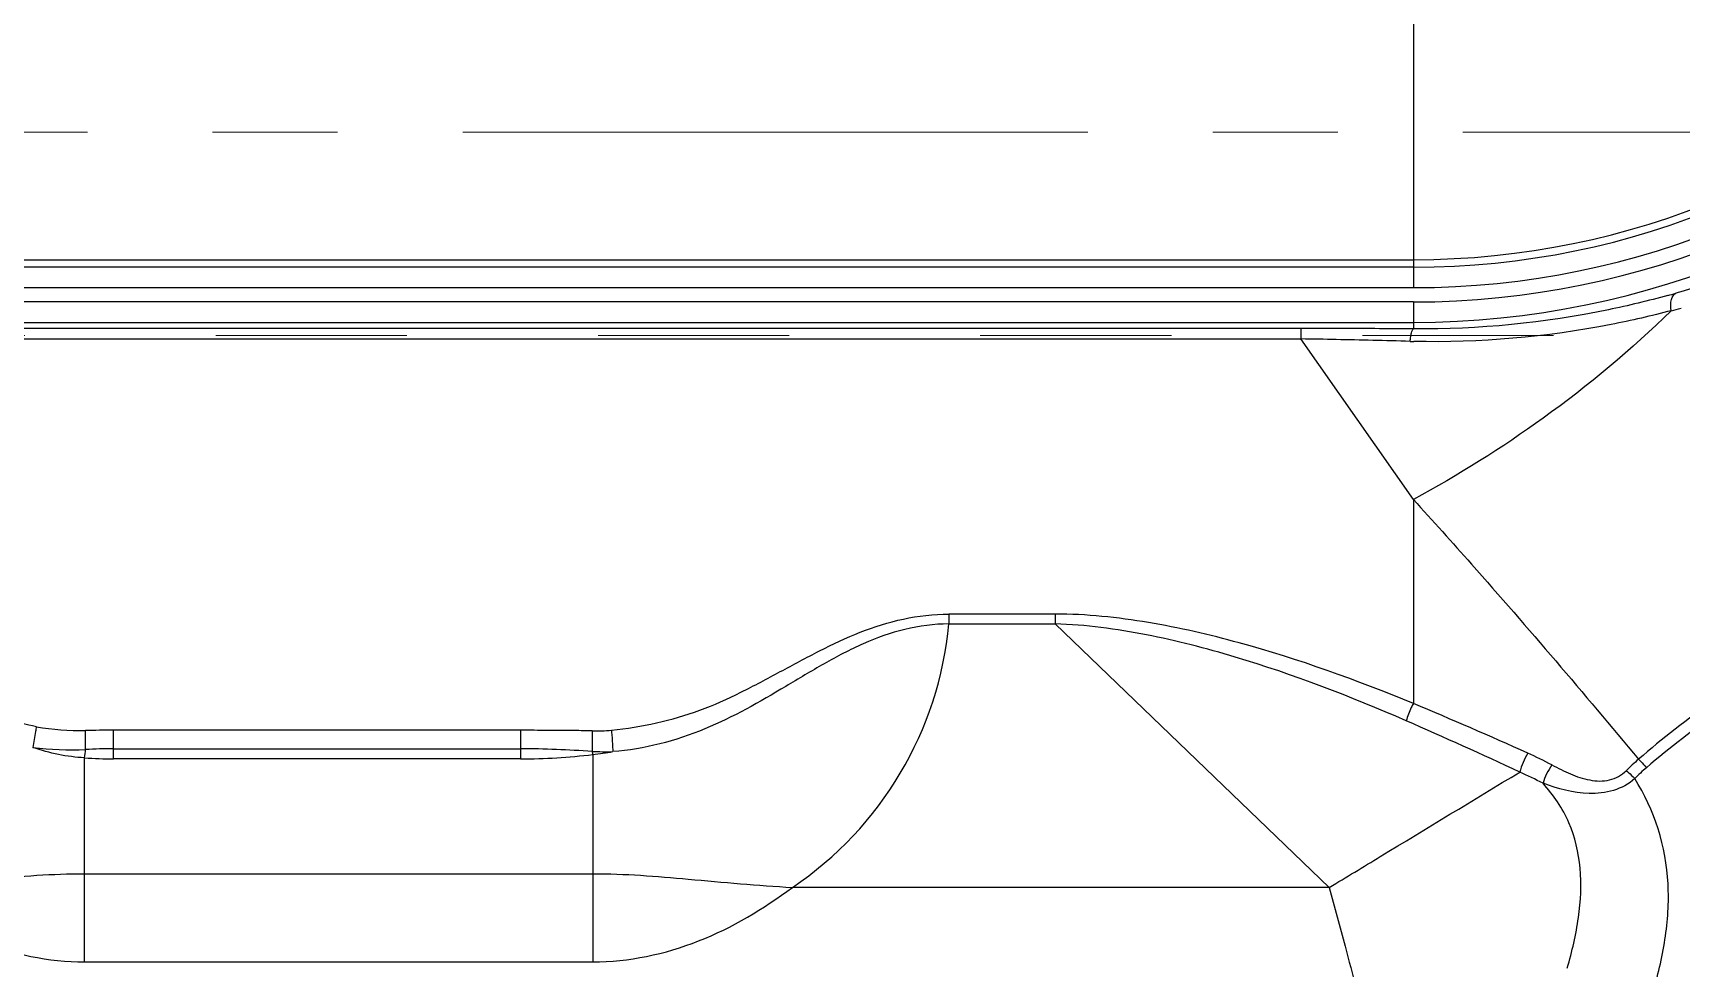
# Model space of a CAD drawing. Header units: millimetres. Extents: x 2634 to 3034, y 1430 to 1883.
# Drawn here: x 2869.06 to 2909.59, y 1572.1 to 1595.11 of the extents above; entities that cross this region are included whole.
import ezdxf

# ---------------------------------------------------------------- set-up
doc = ezdxf.new("R2010")
doc.units = ezdxf.units.MM
doc.linetypes.add('CENTER', pattern=[0.6, 0.375, -0.075, 0.075, -0.075])
doc.linetypes.add('HIDDEN', pattern=[0.2, 0.1, -0.1])
doc.layers.add('cool', color=153, linetype='HIDDEN', lineweight=9)

msp = doc.modelspace()

# ---------------------------------------------------------------- linework, layer by layer
at = {"color": 7, "linetype": 'Continuous'}
for p, q in [((2903.005, 1597.05), (2903.005, 1588.848)), ((2764.246, 1589.535), (2903.005, 1589.535)), ((2903.005, 1589.35), (2764.246, 1589.35)), ((2764.246, 1588.848), (2903.005, 1588.848)), ((2903.005, 1588.495), (2764.246, 1588.495)), ((2903.005, 1588.495), (2903.005, 1587.831)), ((2764.246, 1587.993), (2903.005, 1587.993)), ((2900.24, 1587.844), (2851.4, 1587.844)), ((2851.4, 1587.584), (2900.24, 1587.584)), ((2900.24, 1587.844), (2900.24, 1587.584)), ((2903.005, 1583.636), (2900.24, 1587.584)), ((2903.005, 1587.831), (2902.93, 1587.831)), ((2903.005, 1583.636), (2903.005, 1578.612)), ((2894.196, 1580.816), (2891.581, 1580.816)), ((2891.581, 1580.816), (2891.581, 1580.573)), ((2894.196, 1580.816), (2894.196, 1580.573)), ((2891.581, 1580.573), (2894.196, 1580.573)), ((2900.938, 1574.09), (2894.196, 1580.573)), ((2881.05, 1577.957), (2871.042, 1577.957)), ((2871.042, 1577.251), (2871.042, 1577.957)), ((2881.05, 1577.957), (2881.05, 1577.251)), ((2871.042, 1577.5), (2881.05, 1577.5)), ((2870.326, 1572.257), (2870.326, 1577.278)), ((2881.05, 1577.251), (2871.042, 1577.251)), ((2882.826, 1577.36), (2882.826, 1572.257)), ((2870.326, 1574.427), (2882.826, 1574.427)), ((2900.938, 1574.09), (2887.734, 1574.09)), ((2870.326, 1572.257), (2882.826, 1572.257))]:
    msp.add_line(p, q, dxfattribs=at)
for centre, radius, start, end in [((2903.005, 1609.037), 21.044, 270, 0), ((2903.005, 1609.037), 20.542, 270, 0), ((2903.005, 1609.037), 20.189, 270, 0), ((2903.005, 1609.037), 19.687, 270, 0), ((2903.005, 1609.037), 19.502, 270, 0), ((2903.023, 1611.343), 23.531, 285.3833, 285.8755), ((2903.211, 1611.323), 23.846, 284.9121, 285.5104), ((2900.236, 1299.441), 288.403, 89.82068, 89.99925), ((2896.632, 1363.308), 224.306, 88.85599, 89.07823), ((2900.194, 1285.647), 302.197, 89.64617, 89.82081), ((2900.128, 1274.737), 313.107, 89.48733, 89.64643), ((2896.415, 1352.422), 235.194, 88.63782, 88.85613), ((2896.188, 1342.843), 244.775, 88.42235, 88.63798), ((2903.535, 1609.717), 22.2, 268.4316, 268.6539), ((2882.826, 1581.386), 8.793, 303.9312, 354.6975), ((2860.3, 1476.239), 110.924, 65.77345, 67.35648), ((2871.079, 1527.214), 50.742, 90.0418, 90.8279), ((2805.336, 1576.828), 65.02, 0.57679, 0.9901), ((2989.769, 1576.815), 106.962, 179.39676, 179.66782), ((2882.866, 1584.056), 6.115, 269.5053, 273.9091), ((2858.279, 1475.899), 111.57, 64.89164, 66.46475), ((2848.72, 1580.111), 21.792, 352.5308, 353.0726), ((2871.059, 1563.552), 13.948, 90.0729, 92.9072), ((2871.042, 1586.962), 9.71, 265.7697, 269.9954), ((2881.06, 1591.739), 14.487, 269.9616, 277.0011), ((2894.501, 1579.963), 11.962, 192.1992, 192.5699), ((2883.133, 1584.405), 6.977, 267.337, 271.5187), ((2882.418, 1581.962), 4.62, 275.0595, 281.2321), ((2901.354, 1567.505), 10.849, 62.2197, 65.7119), ((2912.077, 1573.155), 5.404, 130.851, 135.2303), ((2901.459, 1567.512), 10.293, 62.6138, 66.1458), ((2911.741, 1573.524), 4.622, 130.5771, 135.4389)]:
    msp.add_arc(centre, radius, start, end, dxfattribs=at)
for points, knots in [([(2916.616, 1591.787), (2916.523, 1591.779), (2916.282, 1591.679), (2915.845, 1591.464), (2915.227, 1591.131), (2914.426, 1590.706), (2913.439, 1590.212), (2911.791, 1589.469), (2910.43, 1588.985), (2909.46, 1588.709)], [0, 0, 0, 0, 0.035656, 0.098234, 0.188212, 0.304965, 0.447015, 0.612157, 1, 1, 1, 1]), ([(2909.265, 1588.655), (2908.781, 1588.522), (2906.731, 1588.027), (2904.611, 1587.816), (2903.005, 1587.831)], [0, 0, 0, 0, 0.238026, 1, 1, 1, 1]), ([(2909.347, 1588.28), (2909.333, 1588.372), (2909.322, 1588.525), (2909.403, 1588.686), (2909.46, 1588.709)], [0, 0, 0, 0, 0.601698, 1, 1, 1, 1]), ([(2909.347, 1588.28), (2908.369, 1587.321), (2906.34, 1585.634), (2904.111, 1584.23), (2903.005, 1583.636)], [0, 0, 0, 0, 0.521852, 1, 1, 1, 1]), ([(2909.347, 1588.28), (2908.859, 1588.151), (2906.783, 1587.671), (2904.637, 1587.485), (2903.013, 1587.523)], [0, 0, 0, 0, 0.237285, 1, 1, 1, 1]), ([(2902.927, 1587.525), (2902.93, 1587.564), (2902.938, 1587.634), (2902.956, 1587.729), (2902.975, 1587.79), (2902.993, 1587.827), (2903.005, 1587.831)], [0, 0, 0, 0, 0.363165, 0.666467, 0.884813, 1, 1, 1, 1]), ([(2903.005, 1583.636), (2903.484, 1583.109), (2905.367, 1581.01), (2907.197, 1578.865), (2908.542, 1577.242)], [0, 0, 0, 0, 0.2526, 1, 1, 1, 1]), ([(2916.234, 1581.364), (2915.589, 1581.301), (2914.244, 1580.911), (2912.307, 1579.943), (2910.371, 1578.708), (2909.129, 1577.756), (2908.542, 1577.242)], [0, 0, 0, 0, 0.220297, 0.46922, 0.735066, 1, 1, 1, 1]), ([(2883.283, 1577.955), (2883.655, 1577.999), (2884.393, 1578.114), (2885.466, 1578.422), (2886.471, 1578.88), (2887.435, 1579.397), (2888.397, 1579.917), (2889.392, 1580.391), (2890.458, 1580.728), (2891.206, 1580.814), (2891.581, 1580.816)], [0, 0, 0, 0, 0.126924, 0.252543, 0.376766, 0.500073, 0.623145, 0.747241, 0.87291, 1, 1, 1, 1]), ([(2903.005, 1578.612), (2901.608, 1579.192), (2899.46, 1579.967), (2896.494, 1580.653), (2894.963, 1580.816), (2894.196, 1580.816)], [0, 0, 0, 0, 0.497003, 0.747846, 1, 1, 1, 1]), ([(2916.303, 1581.088), (2915.669, 1581.018), (2914.349, 1580.624), (2912.45, 1579.661), (2910.538, 1578.463), (2909.316, 1577.532), (2908.735, 1577.035)], [0, 0, 0, 0, 0.220717, 0.469817, 0.735524, 1, 1, 1, 1]), ([(2869.145, 1578.044), (2868.629, 1578.145), (2867.617, 1578.429), (2866.213, 1579.116), (2864.862, 1579.883), (2863.91, 1580.293), (2863.428, 1580.486)], [0, 0, 0, 0, 0.253031, 0.502368, 0.750156, 1, 1, 1, 1]), ([(2891.581, 1580.573), (2891.218, 1580.571), (2890.493, 1580.476), (2889.467, 1580.108), (2888.504, 1579.599), (2887.245, 1578.834), (2885.602, 1577.889), (2884.094, 1577.489), (2883.318, 1577.43)], [0, 0, 0, 0, 0.121769, 0.24312, 0.36455, 0.487034, 0.738615, 1, 1, 1, 1]), ([(2902.83, 1578.188), (2901.46, 1578.787), (2899.355, 1579.598), (2896.448, 1580.348), (2894.949, 1580.551), (2894.196, 1580.573)], [0, 0, 0, 0, 0.498532, 0.749186, 1, 1, 1, 1]), ([(2903.005, 1578.612), (2902.987, 1578.58), (2902.919, 1578.442), (2902.863, 1578.299), (2902.83, 1578.188)], [0, 0, 0, 0, 0.243346, 1, 1, 1, 1]), ([(2869.145, 1578.044), (2869.136, 1578.004), (2869.101, 1577.835), (2869.072, 1577.665), (2869.057, 1577.535)], [0, 0, 0, 0, 0.241028, 1, 1, 1, 1]), ([(2882.813, 1577.941), (2882.666, 1577.942), (2882.299, 1577.953), (2881.711, 1577.947), (2881.271, 1577.957), (2881.05, 1577.957)], [0, 0, 0, 0, 0.25, 0.624996, 1, 1, 1, 1]), ([(2883.283, 1577.955), (2883.287, 1577.913), (2883.301, 1577.738), (2883.313, 1577.563), (2883.318, 1577.43)], [0, 0, 0, 0, 0.240894, 1, 1, 1, 1]), ([(2905.817, 1577.394), (2905.772, 1577.319), (2905.699, 1577.166), (2905.641, 1577.007), (2905.621, 1576.926)], [0, 0, 0, 0, 0.511219, 1, 1, 1, 1]), ([(2906.411, 1577.103), (2906.362, 1577.033), (2906.28, 1576.886), (2906.215, 1576.73), (2906.193, 1576.652)], [0, 0, 0, 0, 0.51275, 1, 1, 1, 1]), ([(2906.411, 1577.103), (2906.561, 1577.024), (2906.859, 1576.87), (2907.333, 1576.71), (2907.831, 1576.688), (2908.13, 1576.85), (2908.24, 1576.961)], [0, 0, 0, 0, 0.258966, 0.512542, 0.761198, 1, 1, 1, 1]), ([(2908.542, 1577.242), (2908.559, 1577.227), (2908.627, 1577.162), (2908.691, 1577.091), (2908.735, 1577.035)], [0, 0, 0, 0, 0.240224, 1, 1, 1, 1]), ([(2900.938, 1574.09), (2901.357, 1574.341), (2902.916, 1575.29), (2904.478, 1576.234), (2905.621, 1576.926)], [0, 0, 0, 0, 0.267392, 1, 1, 1, 1]), ([(2908.448, 1576.767), (2908.308, 1576.626), (2907.929, 1576.443), (2907.139, 1576.349), (2906.556, 1576.519), (2906.193, 1576.652)], [0, 0, 0, 0, 0.252624, 0.509608, 1, 1, 1, 1]), ([(2906.788, 1572.105), (2906.911, 1572.511), (2907.098, 1573.324), (2907.162, 1574.545), (2906.893, 1575.711), (2906.454, 1576.364), (2906.193, 1576.652)], [0, 0, 0, 0, 0.265548, 0.519207, 0.757653, 1, 1, 1, 1]), ([(2908.241, 1576.961), (2908.259, 1576.947), (2908.332, 1576.887), (2908.4, 1576.821), (2908.448, 1576.767)], [0, 0, 0, 0, 0.240974, 1, 1, 1, 1]), ([(2908.879, 1571.459), (2909.018, 1571.899), (2909.228, 1572.799), (2909.358, 1574.625), (2908.937, 1576.006), (2908.448, 1576.767)], [0, 0, 0, 0, 0.253196, 0.504021, 1, 1, 1, 1]), ([(2865.418, 1574.09), (2866.273, 1574.132), (2867.905, 1574.294), (2869.542, 1574.427), (2870.326, 1574.426)], [0, 0, 0, 0, 0.521819, 1, 1, 1, 1]), ([(2882.826, 1574.426), (2883.61, 1574.427), (2885.247, 1574.294), (2886.879, 1574.132), (2887.734, 1574.09)], [0, 0, 0, 0, 0.478177, 1, 1, 1, 1]), ([(2865.418, 1574.09), (2866.127, 1573.559), (2867.662, 1572.637), (2869.443, 1572.256), (2870.326, 1572.257)], [0, 0, 0, 0, 0.500743, 1, 1, 1, 1]), ([(2882.826, 1572.257), (2883.709, 1572.256), (2885.49, 1572.637), (2887.025, 1573.559), (2887.734, 1574.09)], [0, 0, 0, 0, 0.499257, 1, 1, 1, 1]), ([(2900.938, 1574.09), (2901.069, 1573.608), (2901.381, 1572.429), (2901.864, 1570.63), (2902.21, 1569.312), (2902.378, 1568.691)], [0, 0, 0, 0, 0.268312, 0.654804, 1, 1, 1, 1])]:
    msp.add_open_spline(points, degree=3, knots=knots, dxfattribs=at)
for points in [[(2869.145, 1578.044), (2869.54, 1577.974), (2869.944, 1577.946), (2870.346, 1577.951)], [(2869.057, 1577.535), (2869.486, 1577.479), (2869.92, 1577.465), (2870.352, 1577.482)], [(2870.326, 1577.278), (2869.895, 1577.301), (2869.463, 1577.388), (2869.057, 1577.535)], [(2882.809, 1577.435), (2882.224, 1577.471), (2881.637, 1577.5), (2881.05, 1577.5)]]:
    msp.add_open_spline(points, degree=3, dxfattribs=at)
at = {"layer": 'cool', "color": 1, "linetype": 'CENTER', "ltscale": 41}
msp.add_line((2633.625, 1592.672), (3033.625, 1592.672), dxfattribs=at)
at = {"layer": 'cool', "ltscale": 47}
msp.add_line((2647.955, 1587.672), (3019.295, 1587.672), dxfattribs=at)

doc.saveas('drawing.dxf')
